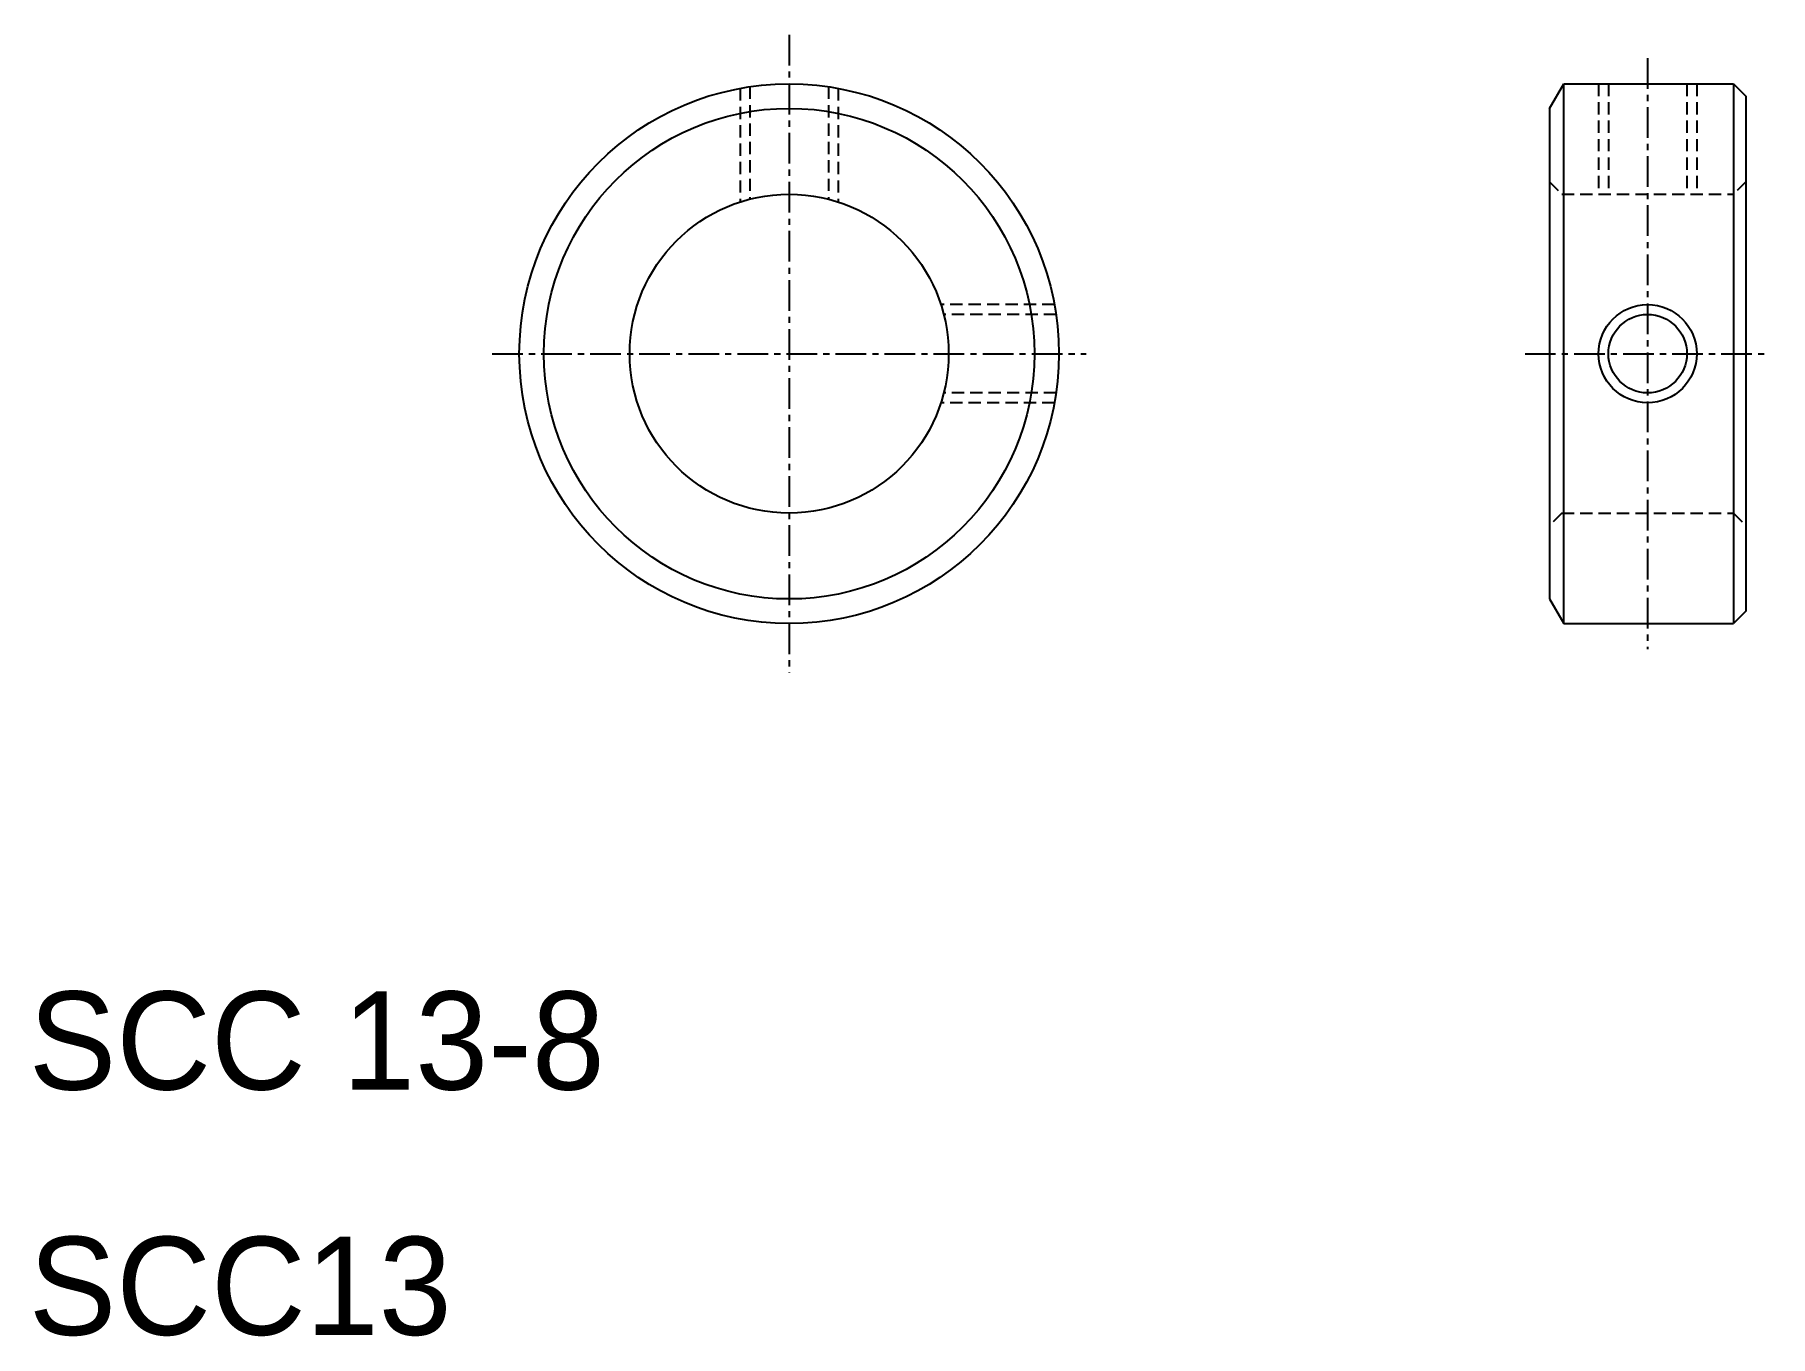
# Model space of a CAD drawing. Extents: x 10.2 to 81, y 9.9 to 63.
import ezdxf

# ---------------------------------------------------------------- set-up
doc = ezdxf.new("R2010")
doc.units = 0
doc.linetypes.add('CENTER', pattern=[2, 1.25, -0.25, 0.25, -0.25])
doc.linetypes.add('DASHED', pattern=[0.75, 0.5, -0.25])
doc.layers.get('0').update_dxf_attribs({"linetype": 'CONTINUOUS'})
doc.layers.add('CENTER', color=1, linetype='CENTER')

msp = doc.modelspace()

# ---------------------------------------------------------------- linework, layer by layer
at = {"color": 3, "linetype": 'DASHED'}
for p, q in [((39.4, 60.883), (39.4, 56.3)), ((42.6, 60.883), (42.6, 56.3)), ((74, 61), (74, 56.5)), ((74.4, 61), (74.4, 56.5)), ((77.6, 61), (77.6, 56.5)), ((78, 61), (78, 56.5)), ((39, 60.817), (39, 56.185)), ((43, 60.817), (43, 56.185)), ((72, 57), (72.5, 56.5)), ((80, 57), (79.5, 56.5)), ((72.5, 56.5), (79.5, 56.5)), ((51.817, 52), (47.185, 52)), ((51.883, 51.6), (47.3, 51.6)), ((51.883, 48.4), (47.3, 48.4)), ((51.817, 48), (47.185, 48)), ((72.5, 43.5), (72, 43)), ((72.5, 43.5), (79.5, 43.5)), ((79.5, 43.5), (80, 43))]:
    msp.add_line(p, q, dxfattribs=at)
at = {"color": 7, "linetype": 'CONTINUOUS'}
for p, q in [((72, 60), (72.577, 61)), ((72.577, 39), (72.577, 61)), ((72.577, 61), (79.5, 61)), ((79.5, 61), (80, 60.5)), ((79.5, 61), (79.5, 39)), ((80, 60.5), (80, 39.5)), ((72, 60), (72, 40)), ((72, 40), (72.577, 39)), ((72.577, 39), (79.5, 39)), ((80, 39.5), (79.5, 39))]:
    msp.add_line(p, q, dxfattribs=at)
for centre, radius in [((41, 50), 11), ((41, 50), 10), ((41, 50), 6.5), ((76, 50), 1.6)]:
    msp.add_circle(centre, radius, dxfattribs=at)
at = {"color": 3, "linetype": 'CONTINUOUS'}
msp.add_circle((76, 50), 2, dxfattribs=at)
at = {"layer": 'CENTER', "color": 1, "linetype": 'CENTER'}
for p, q in [((41, 63.004), (41, 36.996)), ((76, 62.049), (76, 37.951)), ((28.892, 50), (53.108, 50)), ((71, 50), (81, 50))]:
    msp.add_line(p, q, dxfattribs=at)

# ---------------------------------------------------------------- texts
at = {"color": 7, "linetype": 'CONTINUOUS'}
for s, p in [('SCC 13-8', (10, 20)), ('SCC13', (10, 10))]:
    msp.add_text(s, height=4, dxfattribs=at).set_placement(p)

doc.saveas('drawing.dxf')
